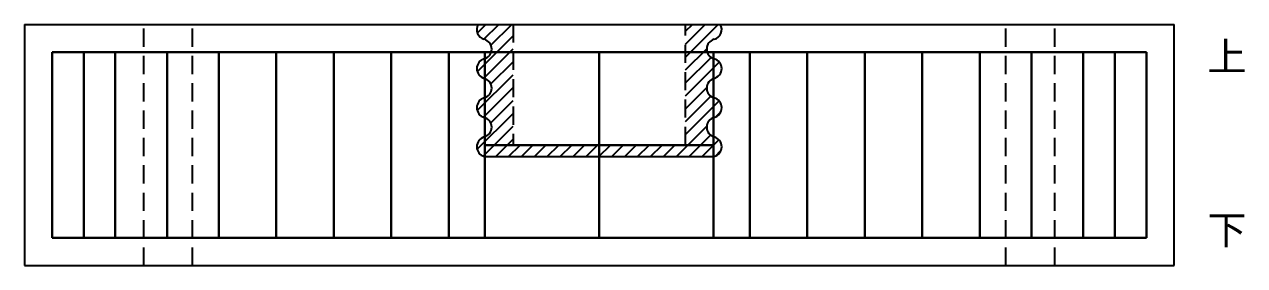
# Model space of a CAD drawing. Header units: millimetres. Extents: x 2537 to 35994, y -14212 to 3650.
# Drawn here: x 2616 to 4738, y -3926 to -3506 of the extents above; entities that cross this region are included whole.
import ezdxf

# ---------------------------------------------------------------- set-up
doc = ezdxf.new("R2010")
doc.units = ezdxf.units.MM
doc.linetypes.add('HIDDEN', pattern=[9.525, 6.35, -3.175])
doc.styles.get("Standard").update_dxf_attribs({"font": 'tssdeng.shx'})

msp = doc.modelspace()

# ---------------------------------------------------------------- hatches: boundary and pattern name
h = msp.add_hatch()
h.set_pattern_fill('ANSI31', color=256, scale=5)
h.set_pattern_definition([(45, (-10718.47, -4240.371), (-11.22532, 11.22532), [])])
h.paths.add_polyline_path([(3415.719, -3566.369, 0.76470588), (3415.719, -3600.369, -0.76470588), (3415.719, -3634.369, 0.76470588), (3415.719, -3668.369, -0.76470588), (3415.719, -3702.369, 0.76470588), (3415.719, -3736.369), (3815.719, -3736.369, 0.76470588), (3815.719, -3702.369, -0.76470588), (3815.719, -3668.369, 0.76470588), (3815.719, -3634.369, -0.76470588), (3815.719, -3600.369, 0.76470588), (3815.719, -3566.369, -0.76470588), (3815.719, -3532.369, 0.49605437), (3826.246, -3506.369), (3765.719, -3506.369), (3765.719, -3716.369), (3465.719, -3716.369), (3465.719, -3506.369), (3405.192, -3506.369, 0.49605437), (3415.719, -3532.369, -0.76470588)])

# ---------------------------------------------------------------- linework, layer by layer
for p, q in [((2615.719, -3506.369), (4615.719, -3506.369)), ((2615.719, -3506.369), (2615.719, -3926.369)), ((4615.719, -3926.369), (4615.719, -3506.369)), ((3415.719, -3736.369), (3815.719, -3736.369)), ((2615.719, -3926.369), (4615.719, -3926.369))]:
    msp.add_line(p, q)
at = {"linetype": 'HIDDEN', "ltscale": 5}
for p, q in [((2823.219, -3926.369), (2823.219, -3506.369)), ((2908.219, -3926.369), (2908.219, -3506.369)), ((3465.719, -3506.369), (3465.719, -3716.369)), ((3765.719, -3716.369), (3765.719, -3506.369)), ((4323.219, -3926.369), (4323.219, -3506.369)), ((4408.219, -3926.369), (4408.219, -3506.369)), ((3465.719, -3716.369), (3765.719, -3716.369))]:
    msp.add_line(p, q, dxfattribs=at)
at = {"lineweight": 30}
for p, q in [((2663.819, -3554.469), (4567.619, -3554.469)), ((2663.819, -3554.469), (2663.819, -3878.269)), ((2718.819, -3878.269), (2718.819, -3554.469)), ((2773.819, -3878.269), (2773.819, -3554.469)), ((2863.819, -3554.469), (2863.819, -3878.269)), ((2953.819, -3878.269), (2953.819, -3554.469)), ((3053.819, -3878.269), (3053.819, -3554.469)), ((3153.819, -3878.269), (3153.819, -3554.469)), ((3253.819, -3878.269), (3253.819, -3554.469)), ((3353.819, -3878.269), (3353.819, -3554.469)), ((3416.944, -3554.469), (3416.944, -3878.269)), ((3615.719, -3554.469), (3615.719, -3878.269)), ((3814.495, -3554.469), (3814.495, -3878.269)), ((3877.619, -3878.269), (3877.619, -3554.469)), ((3977.619, -3878.269), (3977.619, -3554.469)), ((4077.619, -3878.269), (4077.619, -3554.469)), ((4177.619, -3878.269), (4177.619, -3554.469)), ((4277.619, -3878.269), (4277.619, -3554.469)), ((4367.619, -3554.469), (4367.619, -3878.269)), ((4457.619, -3878.269), (4457.619, -3554.469)), ((4512.619, -3878.269), (4512.619, -3554.469)), ((4567.619, -3554.469), (4567.619, -3878.269)), ((3814.495, -3716.369), (3416.944, -3716.369)), ((4567.619, -3878.269), (2663.819, -3878.269))]:
    msp.add_line(p, q, dxfattribs=at)
for centre, start, end in [((3420.334, -3515.369), 149.275068, 254.810713), ((3811.104, -3515.369), 285.189287, 30.724932), ((3411.104, -3549.369), 285.189287, 74.810713), ((3820.334, -3549.369), 105.189287, 254.810713), ((3420.334, -3583.369), 105.189287, 254.810713), ((3811.104, -3583.369), 285.189287, 74.810713), ((3411.104, -3617.369), 285.189287, 74.810713), ((3820.334, -3617.369), 105.189287, 254.810713), ((3420.334, -3651.369), 105.189287, 254.810713), ((3811.104, -3651.369), 285.189287, 74.810713), ((3411.104, -3685.369), 285.189287, 74.810713), ((3820.334, -3685.369), 105.189287, 254.810713), ((3420.334, -3719.369), 105.189287, 254.810713), ((3811.104, -3719.369), 285.189287, 74.810713)]:
    msp.add_arc(centre, 17.615, start, end)

# ---------------------------------------------------------------- texts
at = {"char_height": 50, "attachment_point": 1}
for s, insert in [('{\\fSimSun|b0|i0|c134|p2;上}', (4673.506, -3537.366)), ('{\\fSimSun|b0|i0|c134|p2;下}', (4673.506, -3839.374))]:
    msp.add_mtext_dynamic_manual_height_columns(s, width=295.91281, gutter_width=12.5, heights=[0], dxfattribs=dict(at, insert=insert))

doc.saveas('drawing.dxf')
